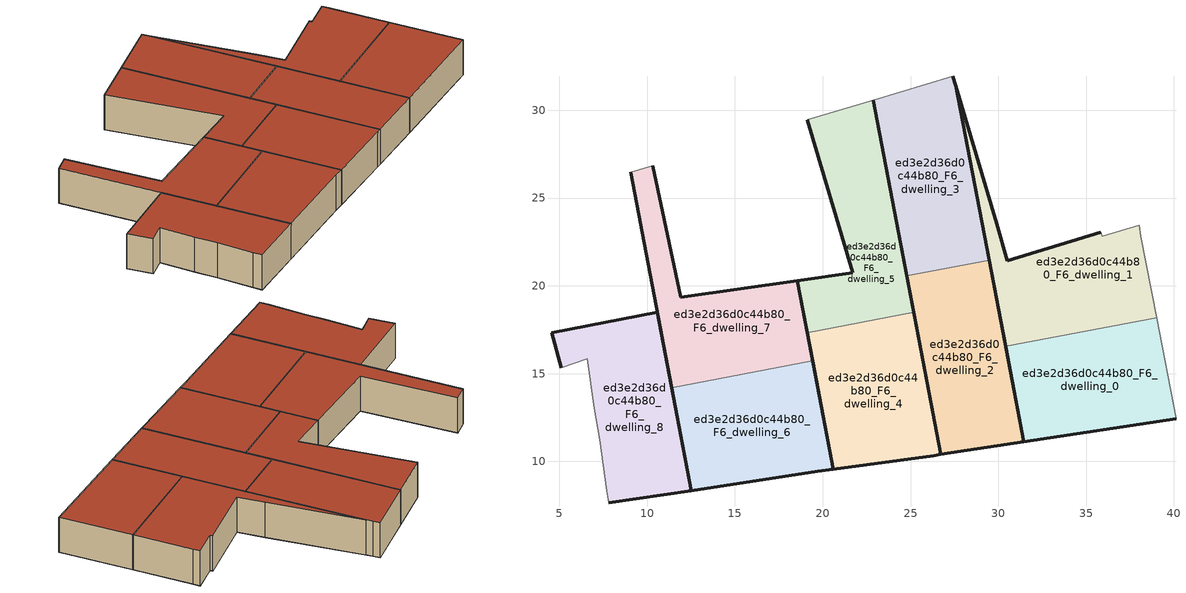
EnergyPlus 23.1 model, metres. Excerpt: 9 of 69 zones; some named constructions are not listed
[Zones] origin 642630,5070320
ed3e2d36d0c44b80_F6_dwelling_0
 floor to ed3e2d36d0c44b80_F5_dwelling_0 (EU_floor_Construction): 40.12,12.43 39.02,18.18 30.41,16.54 31.45,11.11 z18
 wall outside (EU_wall_Construction): 40.12,12.43 31.45,11.11 30.41,16.54 z18:21
 wall to ed3e2d36d0c44b80_F6_dwelling_1 (EU_wall_Construction): 30.41,16.54 39.02,18.18 z18:21
 wall adiabatic (EU_wall_Construction): 39.02,18.18 40.12,12.43 z18:21
 roof outside (EU_roof_Construction): 39.02,18.18 40.12,12.43 31.45,11.11 30.41,16.54 z21
ed3e2d36d0c44b80_F6_dwelling_1
 floor to ed3e2d36d0c44b80_F5_dwelling_1 (EU_floor_Construction): 39.02,18.18 38.12,22.84 38.02,23.44 35.92,22.84 35.82,23.04 30.52,21.44 29.92,23.54 27.58,31.39 30.41,16.54 z18
 wall outside (EU_wall_Construction): 30.41,16.54 27.58,31.39 29.92,23.54 30.52,21.44 35.82,23.04 z18:21
 wall adiabatic (EU_wall_Construction): 35.82,23.04 35.92,22.84 38.02,23.44 38.12,22.84 39.02,18.18 z18:21
 roof outside (EU_roof_Construction): 38.02,23.44 38.12,22.84 39.02,18.18 30.41,16.54 27.58,31.39 29.92,23.54 30.52,21.44 35.82,23.04 35.92,22.84 z21
ed3e2d36d0c44b80_F6_dwelling_2
 floor to ed3e2d36d0c44b80_F5_dwelling_2 (EU_floor_Construction): 31.45,11.11 29.48,21.46 24.78,20.56 26.72,10.39 z18
 wall outside (EU_wall_Construction): 29.48,21.46 31.45,11.11 26.72,10.39 24.78,20.56 z18:21
 wall to ed3e2d36d0c44b80_F6_dwelling_3 (EU_wall_Construction): 24.78,20.56 29.48,21.46 z18:21
 roof outside (EU_roof_Construction): 29.48,21.46 31.45,11.11 26.72,10.39 24.78,20.56 z21
ed3e2d36d0c44b80_F6_dwelling_3
 floor to ed3e2d36d0c44b80_F5_dwelling_3 (EU_floor_Construction): 29.48,21.46 27.58,31.39 27.42,31.95 22.87,30.58 24.78,20.56 z18
 wall outside (EU_wall_Construction): 24.78,20.56 22.87,30.58 / 27.42,31.95 27.58,31.39 29.48,21.46 z18:21
 wall adiabatic (EU_wall_Construction): 22.87,30.58 27.42,31.95 z18:21
 roof outside (EU_roof_Construction): 27.58,31.39 29.48,21.46 24.78,20.56 22.87,30.58 27.42,31.95 z21
ed3e2d36d0c44b80_F6_dwelling_4
 floor to ed3e2d36d0c44b80_F5_dwelling_4 (EU_floor_Construction): 26.72,10.39 25.18,18.49 19.11,17.33 20.59,9.55 26.31,10.33 z18
 wall outside (EU_wall_Construction): 25.18,18.49 26.72,10.39 26.31,10.33 20.59,9.55 19.11,17.33 z18:21
 wall to ed3e2d36d0c44b80_F6_dwelling_5 (EU_wall_Construction): 19.11,17.33 25.18,18.49 z18:21
 roof outside (EU_roof_Construction): 25.18,18.49 26.72,10.39 26.31,10.33 20.59,9.55 19.11,17.33 z21
ed3e2d36d0c44b80_F6_dwelling_5
 floor to ed3e2d36d0c44b80_F5_dwelling_5 (EU_floor_Construction): 25.18,18.49 22.87,30.58 19.11,29.45 21.71,20.74 18.55,20.29 19.11,17.33 z18
 wall outside (EU_wall_Construction): 22.87,30.58 25.18,18.49 / 19.11,17.33 18.55,20.29 21.71,20.74 19.11,29.45 z18:21
 wall adiabatic (EU_wall_Construction): 19.11,29.45 22.87,30.58 z18:21
 roof outside (EU_roof_Construction): 22.87,30.58 25.18,18.49 19.11,17.33 18.55,20.29 21.71,20.74 19.11,29.45 z21
ed3e2d36d0c44b80_F6_dwelling_6
 floor to ed3e2d36d0c44b80_F5_dwelling_6 (EU_floor_Construction): 20.59,9.55 19.42,15.72 11.4,14.19 12.52,8.34 19.7,9.43 z18
 wall outside (EU_wall_Construction): 19.42,15.72 20.59,9.55 19.7,9.43 12.52,8.34 11.4,14.19 z18:21
 wall to ed3e2d36d0c44b80_F6_dwelling_7 (EU_wall_Construction): 11.4,14.19 19.42,15.72 z18:21
 roof outside (EU_roof_Construction): 19.42,15.72 20.59,9.55 19.7,9.43 12.52,8.34 11.4,14.19 z21
ed3e2d36d0c44b80_F6_dwelling_7
 floor to ed3e2d36d0c44b80_F5_dwelling_7 (EU_floor_Construction): 19.42,15.72 18.55,20.29 11.9,19.34 10.3,26.85 9.06,26.46 11.4,14.19 z18
 wall outside (EU_wall_Construction): 11.4,14.19 9.06,26.46 / 10.3,26.85 11.9,19.34 18.55,20.29 19.42,15.72 z18:21
 wall adiabatic (EU_wall_Construction): 9.06,26.46 10.3,26.85 z18:21
 roof outside (EU_roof_Construction): 18.55,20.29 19.42,15.72 11.4,14.19 9.06,26.46 10.3,26.85 11.9,19.34 z21
ed3e2d36d0c44b80_F6_dwelling_8
 floor to ed3e2d36d0c44b80_F5_dwelling_8 (EU_floor_Construction): 12.52,8.34 10.58,18.49 4.55,17.34 5.1,15.34 6.6,15.84 7,13.04 7.3,11.24 7.7,8.34 7.8,7.63 z18
 wall outside (EU_wall_Construction): 5.1,15.34 4.55,17.34 10.58,18.49 12.52,8.34 7.8,7.63 z18:21
 wall adiabatic (EU_wall_Construction): 7.8,7.63 7.7,8.34 7.3,11.24 7,13.04 6.6,15.84 5.1,15.34 z18:21
 roof outside (EU_roof_Construction): 10.58,18.49 12.52,8.34 7.8,7.63 7.7,8.34 7.3,11.24 7,13.04 6.6,15.84 5.1,15.34 4.55,17.34 z21
[SCHEDULE:FILE] Column Number=1; Rows to Skip at Top=0; Number of Hours of Data=8760; Column Separator=Comma; Interpolate to Timestep=No; Minutes per Item=60; Adjust Schedule for Daylight Savings=Yes
Name | File
EU_Step8_GainSchedule_ed3e2d36d0c44b80_F4_dwelling_2_f000 | ../../schedules/ed3e2d36d0c44b80/ed3e2d36d0c44b80_F4_dwelling_2_f000_gain.csv
EU_Step8_GainSchedule_ed3e2d36d0c44b80_F4_dwelling_3_f000 | ../../schedules/ed3e2d36d0c44b80/ed3e2d36d0c44b80_F4_dwelling_3_f000_gain.csv
EU_Step8_GainSchedule_ed3e2d36d0c44b80_F4_dwelling_4_f000 | ../../schedules/ed3e2d36d0c44b80/ed3e2d36d0c44b80_F4_dwelling_4_f000_gain.csv
EU_Step8_GainSchedule_ed3e2d36d0c44b80_F4_dwelling_5_f000 | ../../schedules/ed3e2d36d0c44b80/ed3e2d36d0c44b80_F4_dwelling_5_f000_gain.csv
EU_Step8_GainSchedule_ed3e2d36d0c44b80_F4_dwelling_6_f000 | ../../schedules/ed3e2d36d0c44b80/ed3e2d36d0c44b80_F4_dwelling_6_f000_gain.csv
EU_Step8_GainSchedule_ed3e2d36d0c44b80_F4_dwelling_7_f000 | ../../schedules/ed3e2d36d0c44b80/ed3e2d36d0c44b80_F4_dwelling_7_f000_gain.csv
EU_Step8_GainSchedule_ed3e2d36d0c44b80_F4_dwelling_8_f000 | ../../schedules/ed3e2d36d0c44b80/ed3e2d36d0c44b80_F4_dwelling_8_f000_gain.csv
EU_Step8_GainSchedule_ed3e2d36d0c44b80_F4_dwelling_9_f000 | ../../schedules/ed3e2d36d0c44b80/ed3e2d36d0c44b80_F4_dwelling_9_f000_gain.csv
EU_Step8_GainSchedule_ed3e2d36d0c44b80_F5_dwelling_0_f000 | ../../schedules/ed3e2d36d0c44b80/ed3e2d36d0c44b80_F5_dwelling_0_f000_gain.csv
EU_Step8_GainSchedule_ed3e2d36d0c44b80_F5_dwelling_1_f000 | ../../schedules/ed3e2d36d0c44b80/ed3e2d36d0c44b80_F5_dwelling_1_f000_gain.csv
EU_Step8_GainSchedule_ed3e2d36d0c44b80_F5_dwelling_2_f000 | ../../schedules/ed3e2d36d0c44b80/ed3e2d36d0c44b80_F5_dwelling_2_f000_gain.csv
EU_Step8_GainSchedule_ed3e2d36d0c44b80_F5_dwelling_3_f000 | ../../schedules/ed3e2d36d0c44b80/ed3e2d36d0c44b80_F5_dwelling_3_f000_gain.csv
EU_Step8_GainSchedule_ed3e2d36d0c44b80_F5_dwelling_4_f000 | ../../schedules/ed3e2d36d0c44b80/ed3e2d36d0c44b80_F5_dwelling_4_f000_gain.csv
EU_Step8_GainSchedule_ed3e2d36d0c44b80_F5_dwelling_5_f000 | ../../schedules/ed3e2d36d0c44b80/ed3e2d36d0c44b80_F5_dwelling_5_f000_gain.csv
EU_Step8_GainSchedule_ed3e2d36d0c44b80_F5_dwelling_6_f000 | ../../schedules/ed3e2d36d0c44b80/ed3e2d36d0c44b80_F5_dwelling_6_f000_gain.csv
EU_Step8_GainSchedule_ed3e2d36d0c44b80_F5_dwelling_7_f000 | ../../schedules/ed3e2d36d0c44b80/ed3e2d36d0c44b80_F5_dwelling_7_f000_gain.csv
EU_Step8_GainSchedule_ed3e2d36d0c44b80_F5_dwelling_8_f000 | ../../schedules/ed3e2d36d0c44b80/ed3e2d36d0c44b80_F5_dwelling_8_f000_gain.csv
EU_Step8_GainSchedule_ed3e2d36d0c44b80_F5_dwelling_9_f000 | ../../schedules/ed3e2d36d0c44b80/ed3e2d36d0c44b80_F5_dwelling_9_f000_gain.csv
EU_Step8_GainSchedule_ed3e2d36d0c44b80_F6_dwelling_0_f000 | ../../schedules/ed3e2d36d0c44b80/ed3e2d36d0c44b80_F6_dwelling_0_f000_gain.csv
EU_Step8_GainSchedule_ed3e2d36d0c44b80_F6_dwelling_1_f000 | ../../schedules/ed3e2d36d0c44b80/ed3e2d36d0c44b80_F6_dwelling_1_f000_gain.csv
EU_Step8_GainSchedule_ed3e2d36d0c44b80_F6_dwelling_2_f000 | ../../schedules/ed3e2d36d0c44b80/ed3e2d36d0c44b80_F6_dwelling_2_f000_gain.csv
EU_Step8_GainSchedule_ed3e2d36d0c44b80_F6_dwelling_3_f000 | ../../schedules/ed3e2d36d0c44b80/ed3e2d36d0c44b80_F6_dwelling_3_f000_gain.csv
EU_Step8_GainSchedule_ed3e2d36d0c44b80_F6_dwelling_4_f000 | ../../schedules/ed3e2d36d0c44b80/ed3e2d36d0c44b80_F6_dwelling_4_f000_gain.csv
EU_Step8_GainSchedule_ed3e2d36d0c44b80_F6_dwelling_5_f000 | ../../schedules/ed3e2d36d0c44b80/ed3e2d36d0c44b80_F6_dwelling_5_f000_gain.csv
EU_Step8_GainSchedule_ed3e2d36d0c44b80_F6_dwelling_6_f000 | ../../schedules/ed3e2d36d0c44b80/ed3e2d36d0c44b80_F6_dwelling_6_f000_gain.csv
EU_Step8_GainSchedule_ed3e2d36d0c44b80_F6_dwelling_7_f000 | ../../schedules/ed3e2d36d0c44b80/ed3e2d36d0c44b80_F6_dwelling_7_f000_gain.csv
EU_Step8_GainSchedule_ed3e2d36d0c44b80_F6_dwelling_8_f000 | ../../schedules/ed3e2d36d0c44b80/ed3e2d36d0c44b80_F6_dwelling_8_f000_gain.csv
